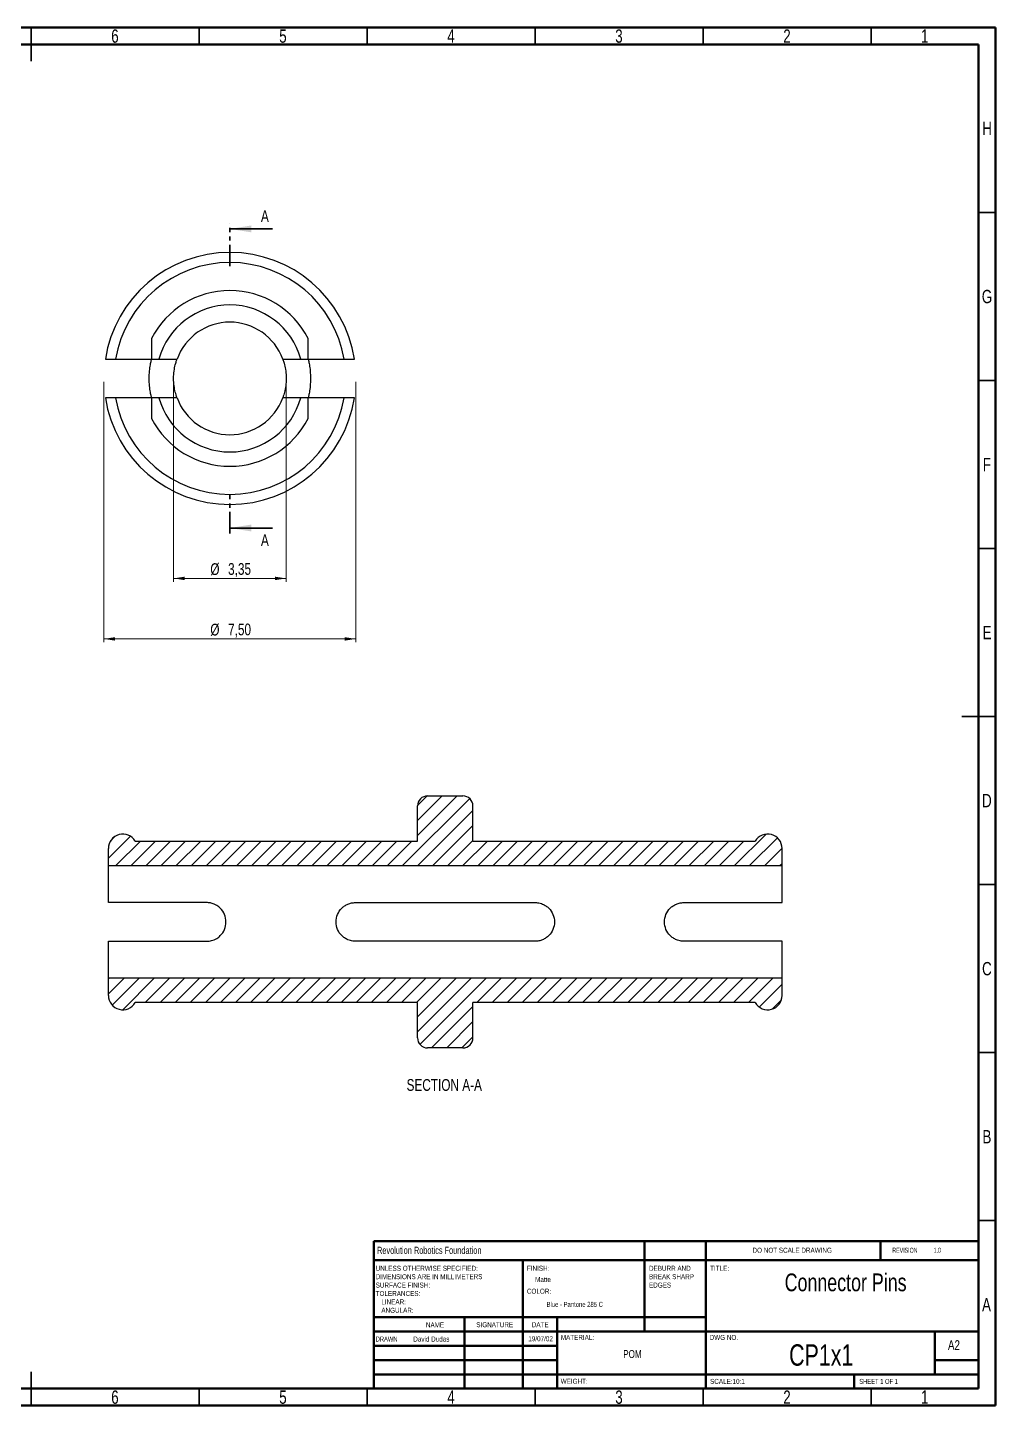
# Model space of a CAD drawing. Header units: millimetres. Extents: x 15 to 589, y 5 to 415.
# Drawn here: x 301 to 589, y 5 to 415 of the extents above; entities that cross this region are included whole.
import ezdxf

# ---------------------------------------------------------------- set-up
doc = ezdxf.new("R2010")
doc.units = ezdxf.units.MM
doc.linetypes.add('PHANTOM', pattern=[12.7, 6.35, -1.27, 1.27, -1.27, 1.27, -1.27])
doc.styles.add('SLDTEXTSTYLE0', font='TXT', dxfattribs={"width": 0.75})
doc.styles.add('SLDTEXTSTYLE1', font='TXT', dxfattribs={"width": 0.686449})
doc.styles.add('SLDTEXTSTYLE2', font='TXT', dxfattribs={"width": 0.625})
doc.styles.add('SLDTEXTSTYLE3', font='TXT', dxfattribs={"width": 0.6875})
doc.styles.add('SLDTEXTSTYLE4', font='TXT', dxfattribs={"width": 0.7})
doc.dimstyles.new('SLDDIMSTYLE0', dxfattribs={"dimtxt": 3.5, "dimasz": 3.302, "dimexe": 0, "dimexo": 0.0625, "dimgap": 0.875, "dimtad": 1, "dimlfac": 0.1, "dimrnd": 1e-09, "dimzin": 12, "dimdsep": 46, "dimtxsty": 'SLDTEXTSTYLE0', "dimsah": 1, "dimcen": 0.09, "dimadec": 0, "dimazin": 3, "dimtfac": 1, "dimtofl": 0, "dimtmove": 0, "dimatfit": 3, "dimfxl": 0, "dimfrac": 2, "dimtolj": 1, "dimtzin": 12, "dimarcsym": 0})

# ---------------------------------------------------------------- blocks, each defined once
blk = doc.blocks.new('SW_NOTE_0_1')
at = {"color": 0, "linetype": 'Continuous', "lineweight": 0, "char_height": 1.5, "attachment_point": 1, "style": 'SLDTEXTSTYLE0'}
for s, insert in [('UNLESS OTHERWISE SPECIFIED:', (0, 1.93)), ('SURFACE FINISH:', (0, -3.07)), ('DIMENSIONS ARE IN MILLIMETERS', (0, -0.57)), ('TOLERANCES:', (0, -5.57)), ('LINEAR:', (1.69, -8.07)), ('ANGULAR:', (1.69, -10.57))]:
    blk.add_mtext(s, dxfattribs=dict(at, insert=insert))
blk = doc.blocks.new('SW_NOTE_0_2')
at = {"color": 0, "linetype": 'Continuous', "lineweight": 0, "char_height": 1.5, "attachment_point": 1, "style": 'SLDTEXTSTYLE0'}
for s, insert in [('DEBURR AND', (0, 1.93)), ('BREAK SHARP', (0, -0.57)), ('EDGES', (0, -3.07))]:
    blk.add_mtext(s, dxfattribs=dict(at, insert=insert))
blk = doc.blocks.new('_D_13')
at = {"color": 7, "linetype": 'Continuous', "lineweight": 0}
for p, q in [((344.42, 309.59), (344.42, 250.09)), ((377.92, 309.59), (377.92, 250.09)), ((344.42, 251.09), (377.92, 251.09))]:
    blk.add_line(p, q, dxfattribs=at)
at = {"color": 7, "linetype": 'Continuous', "lineweight": 18}
for points in [[(344.42, 251.09), (347.72, 250.58), (347.72, 251.6)], [(377.92, 251.09), (374.61, 251.6), (374.61, 250.58)]]:
    blk.add_solid(points, dxfattribs=at)
at = {"color": 7, "linetype": 'Continuous', "lineweight": 18, "char_height": 3.5, "attachment_point": 1, "style": 'SLDTEXTSTYLE0'}
for s, insert in [('%%c', (355.35, 255.6)), ('3,35', (360.63, 255.65))]:
    blk.add_mtext(s, dxfattribs=dict(at, insert=insert))
blk = doc.blocks.new('_D_14')
at = {"color": 7, "linetype": 'Continuous', "lineweight": 0}
for p, q in [((323.67, 309.59), (323.67, 232.09)), ((398.67, 309.59), (398.67, 232.09)), ((323.67, 233.09), (398.67, 233.09))]:
    blk.add_line(p, q, dxfattribs=at)
at = {"color": 7, "linetype": 'Continuous', "lineweight": 18}
for points in [[(323.67, 233.09), (326.97, 232.58), (326.97, 233.6)], [(398.67, 233.09), (395.36, 233.6), (395.36, 232.58)]]:
    blk.add_solid(points, dxfattribs=at)
at = {"color": 7, "linetype": 'Continuous', "lineweight": 18, "char_height": 3.5, "attachment_point": 1, "style": 'SLDTEXTSTYLE0'}
for s, insert in [('%%c', (355.35, 237.6)), ('7,50', (360.63, 237.65))]:
    blk.add_mtext(s, dxfattribs=dict(at, insert=insert))

msp = doc.modelspace()

# ---------------------------------------------------------------- hatches: boundary and pattern name
at = {"linetype": 'Continuous', "lineweight": 18}
h = msp.add_hatch(dxfattribs=at)
h.set_pattern_fill('ANSI31', style=0)
edge = h.paths.add_edge_path(flags=0)
edge.add_arc((420.008, 183.374), 3, 90, 180)
edge.add_line((417.008, 183.374), (417.008, 172.874))
edge.add_line((417.008, 172.874), (333.008, 172.874))
edge.add_arc((329.293, 170.739), 4.285, 29.8831, 180)
edge.add_line((325.008, 170.739), (325.008, 165.624))
edge.add_line((325.008, 165.624), (525.508, 165.624))
edge.add_line((525.508, 165.624), (525.508, 170.739))
edge.add_arc((521.224, 170.739), 4.285, 0, 150.1169)
edge.add_line((517.508, 172.874), (433.508, 172.874))
edge.add_line((433.508, 172.874), (433.508, 183.374))
edge.add_arc((430.508, 183.374), 3, 0, 90)
edge.add_line((430.508, 186.374), (420.008, 186.374))
h = msp.add_hatch(dxfattribs=at)
h.set_pattern_fill('ANSI31', style=0)
edge = h.paths.add_edge_path(flags=0)
edge.add_arc((430.508, 114.374), 3, 270, 360)
edge.add_line((433.508, 114.374), (433.508, 124.874))
edge.add_line((433.508, 124.874), (517.508, 124.874))
edge.add_arc((521.224, 127.009), 4.285, 209.8831, 360)
edge.add_line((525.508, 127.009), (525.508, 132.124))
edge.add_line((525.508, 132.124), (325.008, 132.124))
edge.add_line((325.008, 132.124), (325.008, 127.009))
edge.add_arc((329.293, 127.009), 4.285, 180, 330.1169)
edge.add_line((333.008, 124.874), (417.008, 124.874))
edge.add_line((417.008, 124.874), (417.008, 114.374))
edge.add_arc((420.008, 114.374), 3, 180, 270)
edge.add_line((420.008, 111.374), (430.508, 111.374))

# ---------------------------------------------------------------- linework, layer by layer
at = {"color": 7, "linetype": 'Continuous', "lineweight": 70}
for p, q in [((15, 415), (589, 415)), ((589, 415), (589, 5)), ((20, 410), (584, 410)), ((584, 410), (584, 10)), ((584, 10), (20, 10)), ((589, 5), (15, 5))]:
    msp.add_line(p, q, dxfattribs=at)
at = {"color": 7, "linetype": 'Continuous', "lineweight": 35}
for p, q in [((302, 415), (302, 405)), ((302, 410), (302, 415)), ((352, 410), (352, 415)), ((402, 410), (402, 415)), ((452, 410), (452, 415)), ((502, 410), (502, 415)), ((552, 410), (552, 415)), ((584, 360), (589, 360)), ((373.866, 355.089), (361.166, 355.089)), ((584, 310), (589, 310)), ((373.866, 266.089), (361.166, 266.089)), ((584, 260), (589, 260)), ((589, 210), (579, 210)), ((584, 210), (589, 210)), ((584, 160), (589, 160)), ((584, 110), (589, 110)), ((584, 60), (589, 60)), ((302, 5), (302, 15)), ((302, 10), (302, 5)), ((352, 10), (352, 5)), ((402, 10), (402, 5)), ((452, 10), (452, 5)), ((502, 10), (502, 5)), ((552, 10), (552, 5))]:
    msp.add_line(p, q, dxfattribs=at)
at = {"color": 7, "linetype": 'PHANTOM', "lineweight": 35}
for p, q in [((361.166, 343.977), (361.166, 356.677)), ((361.166, 264.501), (361.166, 277.208))]:
    msp.add_line(p, q, dxfattribs=at)
at = {"color": 7, "linetype": 'Continuous', "lineweight": 25}
for p, q in [((327.148, 316.339), (337.865, 316.339)), ((340.07, 316.339), (345.434, 316.339)), ((376.898, 316.339), (382.261, 316.339)), ((384.467, 316.339), (395.183, 316.339)), ((337.865, 304.839), (327.148, 304.839)), ((345.434, 304.839), (340.07, 304.839)), ((382.261, 304.839), (376.898, 304.839)), ((395.183, 304.839), (384.467, 304.839)), ((420.008, 186.374), (430.508, 186.374)), ((417.008, 172.874), (417.008, 183.374)), ((433.508, 172.874), (433.508, 183.374)), ((333.008, 172.874), (417.008, 172.874)), ((433.508, 172.874), (517.508, 172.874)), ((325.008, 165.624), (325.008, 170.739)), ((525.508, 165.624), (525.508, 170.739)), ((325.008, 165.624), (525.508, 165.624)), ((325.008, 154.624), (325.008, 165.624)), ((525.508, 154.624), (525.508, 165.624)), ((354.258, 154.624), (325.008, 154.624)), ((398.508, 154.624), (452.008, 154.624)), ((496.258, 154.624), (525.508, 154.624)), ((325.008, 143.124), (354.258, 143.124)), ((325.008, 132.124), (325.008, 143.124)), ((452.008, 143.124), (398.508, 143.124)), ((525.508, 143.124), (496.258, 143.124)), ((525.508, 132.124), (525.508, 143.124)), ((525.508, 132.124), (325.008, 132.124)), ((325.008, 127.009), (325.008, 132.124)), ((525.508, 127.009), (525.508, 132.124)), ((417.008, 124.874), (333.008, 124.874)), ((417.008, 114.374), (417.008, 124.874)), ((517.508, 124.874), (433.508, 124.874)), ((433.508, 114.374), (433.508, 124.874)), ((430.508, 111.374), (420.008, 111.374))]:
    msp.add_line(p, q, dxfattribs=at)
at = {"color": 7, "linetype": 'Continuous', "lineweight": 50}
for p, q in [((404, 53.839), (403.976, 10)), ((404, 53.839), (584, 53.839)), ((484.6, 53.839), (484.585, 26.956)), ((502.8, 53.839), (502.776, 9.946)), ((554.797, 48.226), (554.8, 53.839)), ((583.997, 48.226), (403.997, 48.226)), ((448.396, 48.226), (448.375, 9.976)), ((502.8, 31.25), (404, 31.25)), ((430.991, 31.25), (430.991, 10)), ((458.6, 10), (458.6, 31.25)), ((458.6, 27), (404, 27)), ((458.6, 27), (584, 27)), ((571, 14.25), (571, 27)), ((458.6, 22.75), (404, 22.75)), ((458.6, 18.5), (404, 18.5)), ((584, 18.5), (571, 18.5)), ((404, 14.25), (584, 14.25)), ((547, 10), (547, 14.25))]:
    msp.add_line(p, q, dxfattribs=at)
at = {"color": 7, "linetype": 'Continuous', "lineweight": 25}
for centre, radius, start, end in [((361.166, 310.589), 37.5, 8.82015, 171.17985), ((361.166, 310.589), 34.5, 9.59407, 170.40593), ((361.166, 310.589), 26.15, 26.9931, 153.00543), ((361.166, 310.589), 21.865, 15.24669, 164.75331), ((361.166, 310.589), 16.75, 90, 159.92295), ((361.166, 310.589), 16.75, 20.07705, 90), ((361.166, 310.589), 37.5, 188.82015, 351.17985), ((361.166, 310.589), 34.5, 189.59407, 350.40593), ((361.166, 310.589), 21.865, 195.24669, 344.75331), ((361.166, 310.589), 16.75, 200.07705, 339.92295), ((361.166, 310.589), 26.15, 206.99311, 333.00813), ((420.008, 183.374), 3, 90, 180), ((430.508, 183.374), 3, 0, 90), ((329.293, 170.739), 4.285, 29.8831, 180), ((521.224, 170.739), 4.285, 0, 150.1169), ((329.293, 127.009), 4.285, 180, 330.1169), ((521.224, 127.009), 4.285, 209.8831, 0), ((420.008, 114.374), 3, 180, 270), ((430.508, 114.374), 3, 270, 0)]:
    msp.add_arc(centre, radius, start, end, dxfattribs=at)
for points, knots in [([(337.865, 322.458), (337.865, 322.458), (337.865, 322.476), (337.865, 322.415), (337.864, 322.285), (337.863, 322.099), (337.863, 321.895), (337.864, 321.604), (337.865, 321.195), (337.863, 320.647), (337.864, 319.705), (337.868, 318.261), (337.866, 317.005), (337.865, 316.339)], [0, 0, 0, 0, 0.0004587, 0.0583598, 0.118315, 0.1605244, 0.2051071, 0.2524821, 0.3283562, 0.4123078, 0.5050102, 0.7377945, 1, 1, 1, 1]), ([(384.467, 316.339), (384.466, 316.682), (384.466, 317.348), (384.464, 318.308), (384.465, 319.199), (384.468, 319.98), (384.468, 320.647), (384.466, 321.195), (384.468, 321.773), (384.468, 322.201), (384.467, 322.428), (384.467, 322.448), (384.467, 322.458)], [0, 0, 0, 0, 0.13510704, 0.26249834, 0.38255573, 0.49574039, 0.58847218, 0.67249818, 0.74848981, 0.88211533, 0.94213874, 1, 1, 1, 1]), ([(324.109, 316.339), (324.116, 316.339), (324.13, 316.339), (324.243, 316.339), (324.424, 316.339), (324.678, 316.339), (325.124, 316.339), (325.924, 316.341), (326.716, 316.34), (327.148, 316.339)], [0, 0, 0, 0, 0.0977135, 0.1966303, 0.2968041, 0.398284, 0.5011137, 0.7277386, 1, 1, 1, 1]), ([(337.865, 304.839), (337.862, 304.848), (337.858, 304.867), (337.82, 305.02), (337.754, 305.303), (337.65, 305.778), (337.467, 306.732), (337.241, 308.324), (337.128, 310.589), (337.241, 312.854), (337.467, 314.445), (337.65, 315.401), (337.766, 315.931), (337.849, 316.276), (337.859, 316.318), (337.865, 316.339)], [0, 0, 0, 0, 0.0418561, 0.0833853, 0.1253478, 0.1878592, 0.250712, 0.3754632, 0.5000585, 0.6246537, 0.7494049, 0.8122294, 0.8747691, 0.9374303, 1, 1, 1, 1]), ([(337.865, 316.339), (338.026, 316.339), (338.354, 316.339), (338.893, 316.34), (339.469, 316.339), (339.867, 316.339), (340.07, 316.339)], [0, 0, 0, 0, 0.2356233, 0.4808643, 0.7356797, 1, 1, 1, 1]), ([(345.434, 304.839), (345.43, 304.848), (345.423, 304.866), (345.369, 305.016), (345.279, 305.279), (345.124, 305.743), (344.864, 306.675), (344.523, 308.315), (344.362, 310.589), (344.523, 312.863), (344.864, 314.502), (345.124, 315.436), (345.298, 315.954), (345.409, 316.277), (345.426, 316.319), (345.434, 316.339)], [0, 0, 0, 0, 0.0399697, 0.081704, 0.1252782, 0.1768409, 0.2507, 0.3755406, 0.500062, 0.6245833, 0.7494239, 0.8232653, 0.8748458, 0.9394342, 1, 1, 1, 1]), ([(376.898, 316.339), (376.901, 316.33), (376.908, 316.312), (376.963, 316.162), (377.052, 315.899), (377.207, 315.435), (377.467, 314.503), (377.808, 312.863), (377.969, 310.589), (377.808, 308.315), (377.467, 306.676), (377.207, 305.742), (377.034, 305.224), (376.922, 304.902), (376.906, 304.859), (376.898, 304.839)], [0, 0, 0, 0, 0.0399697, 0.081704, 0.1252782, 0.1768409, 0.2507, 0.3755406, 0.500062, 0.6245833, 0.7494239, 0.8232653, 0.8748458, 0.9394342, 1, 1, 1, 1]), ([(382.261, 316.339), (382.464, 316.339), (382.863, 316.339), (383.439, 316.34), (383.977, 316.339), (384.306, 316.339), (384.467, 316.339)], [0, 0, 0, 0, 0.2643203, 0.5191357, 0.7643767, 1, 1, 1, 1]), ([(384.467, 316.339), (384.469, 316.33), (384.474, 316.311), (384.511, 316.158), (384.577, 315.875), (384.681, 315.401), (384.864, 314.446), (385.091, 312.854), (385.203, 310.589), (385.091, 308.324), (384.864, 306.733), (384.681, 305.777), (384.565, 305.247), (384.482, 304.902), (384.472, 304.86), (384.467, 304.839)], [0, 0, 0, 0, 0.04185608, 0.08338532, 0.12534784, 0.18785925, 0.25071204, 0.37546321, 0.50005848, 0.62465374, 0.74940491, 0.81222945, 0.87476908, 0.93743033, 1, 1, 1, 1]), ([(395.183, 316.339), (395.365, 316.339), (395.716, 316.34), (396.21, 316.34), (396.645, 316.34), (397.016, 316.34), (397.531, 316.339), (398.087, 316.34), (398.178, 316.339), (398.222, 316.339)], [0, 0, 0, 0, 0.1151256, 0.2228567, 0.3231838, 0.4161034, 0.5016193, 0.754731, 1, 1, 1, 1]), ([(327.148, 304.839), (326.967, 304.839), (326.615, 304.839), (326.121, 304.838), (325.686, 304.838), (325.315, 304.839), (324.8, 304.839), (324.244, 304.839), (324.154, 304.839), (324.109, 304.839)], [0, 0, 0, 0, 0.1151256, 0.2228567, 0.3231838, 0.4161034, 0.5016193, 0.754731, 1, 1, 1, 1]), ([(337.865, 304.839), (337.865, 304.496), (337.866, 303.83), (337.867, 302.87), (337.866, 301.98), (337.863, 301.198), (337.863, 300.531), (337.865, 299.983), (337.863, 299.405), (337.863, 298.978), (337.865, 298.751), (337.865, 298.73), (337.865, 298.72)], [0, 0, 0, 0, 0.13515971, 0.26260067, 0.38270486, 0.49593364, 0.58870158, 0.67276033, 0.74878159, 0.88245921, 0.94250601, 1, 1, 1, 1]), ([(340.07, 304.839), (339.867, 304.839), (339.469, 304.839), (338.893, 304.839), (338.354, 304.839), (338.026, 304.839), (337.865, 304.839)], [0, 0, 0, 0, 0.2643203, 0.51913568, 0.76437667, 1, 1, 1, 1]), ([(384.467, 304.839), (384.306, 304.839), (383.977, 304.839), (383.439, 304.839), (382.863, 304.839), (382.464, 304.839), (382.261, 304.839)], [0, 0, 0, 0, 0.2356233, 0.4808643, 0.7356797, 1, 1, 1, 1]), ([(384.467, 298.72), (384.467, 298.72), (384.467, 298.703), (384.467, 298.763), (384.467, 298.893), (384.468, 299.079), (384.468, 299.283), (384.467, 299.574), (384.466, 299.983), (384.468, 300.531), (384.468, 301.473), (384.463, 302.917), (384.465, 304.174), (384.467, 304.839)], [0, 0, 0, 0, 0.0004015, 0.058306, 0.1182646, 0.1604764, 0.2050617, 0.2524394, 0.3283178, 0.4122742, 0.5049819, 0.7377795, 1, 1, 1, 1]), ([(398.222, 304.839), (398.215, 304.839), (398.201, 304.839), (398.088, 304.839), (397.907, 304.839), (397.653, 304.839), (397.208, 304.839), (396.407, 304.837), (395.615, 304.838), (395.183, 304.839)], [0, 0, 0, 0, 0.0977135, 0.1966303, 0.2968041, 0.398284, 0.5011137, 0.7277386, 1, 1, 1, 1]), ([(354.258, 143.124), (354.5, 143.133), (354.994, 143.151), (355.738, 143.301), (356.52, 143.563), (357.421, 144.028), (358.599, 144.96), (359.703, 146.6), (360.161, 148.874), (359.703, 151.148), (358.599, 152.787), (357.421, 153.721), (356.408, 154.239), (355.382, 154.561), (354.625, 154.603), (354.258, 154.624)], [0, 0, 0, 0, 0.0399697, 0.081704, 0.1252782, 0.1768409, 0.2507, 0.3755406, 0.500062, 0.6245833, 0.7494239, 0.8232653, 0.8748458, 0.9394342, 1, 1, 1, 1]), ([(398.508, 143.124), (398.256, 143.133), (397.753, 143.152), (397.01, 143.306), (396.178, 143.589), (395.288, 144.064), (394.133, 145.015), (393.063, 146.6), (392.606, 148.874), (393.063, 151.148), (394.133, 152.732), (395.288, 153.685), (396.287, 154.214), (397.373, 154.56), (398.131, 154.603), (398.508, 154.624)], [0, 0, 0, 0, 0.041699, 0.083191, 0.1252785, 0.1876587, 0.250722, 0.3755515, 0.5000617, 0.6245719, 0.7494014, 0.8124365, 0.8748449, 0.9376278, 1, 1, 1, 1]), ([(452.008, 154.624), (452.261, 154.614), (452.764, 154.596), (453.507, 154.442), (454.339, 154.159), (455.228, 153.684), (456.384, 152.733), (457.454, 151.148), (457.911, 148.874), (457.454, 146.6), (456.384, 145.016), (455.228, 144.063), (454.229, 143.534), (453.144, 143.187), (452.386, 143.145), (452.008, 143.124)], [0, 0, 0, 0, 0.04169896, 0.08319103, 0.12527851, 0.18765872, 0.25072202, 0.3755515, 0.50006171, 0.62457192, 0.7494014, 0.81243647, 0.87484487, 0.93762776, 1, 1, 1, 1]), ([(496.258, 143.124), (496.006, 143.133), (495.503, 143.152), (494.76, 143.306), (493.928, 143.589), (493.038, 144.064), (491.883, 145.015), (490.813, 146.6), (490.356, 148.874), (490.813, 151.148), (491.883, 152.732), (493.038, 153.685), (494.037, 154.214), (495.123, 154.56), (495.881, 154.603), (496.258, 154.624)], [0, 0, 0, 0, 0.041699, 0.083191, 0.1252785, 0.1876587, 0.250722, 0.3755515, 0.5000617, 0.6245719, 0.7494014, 0.8124365, 0.8748449, 0.9376278, 1, 1, 1, 1])]:
    msp.add_open_spline(points, degree=3, knots=knots, dxfattribs=at)
at = {"color": 7, "linetype": 'Continuous', "lineweight": 35}
for points in [[(361.166, 355.089), (367.516, 354.073), (367.516, 356.105)], [(361.166, 266.089), (367.516, 265.073), (367.516, 267.105)]]:
    msp.add_solid(points, dxfattribs=at)

# ---------------------------------------------------------------- block references
at = {"color": 7, "linetype": 'Continuous', "lineweight": 0}
for name, p in [('SW_NOTE_0_1', (404.554, 44.632)), ('SW_NOTE_0_2', (485.894, 44.632))]:
    msp.add_blockref(name, p, dxfattribs=at)

# ---------------------------------------------------------------- texts
for s, insert, char_height, attachment_point, style in [('6', (326.96, 414.452), 3.969, 2, 'SLDTEXTSTYLE0'), ('5', (376.96, 414.452), 3.969, 2, 'SLDTEXTSTYLE0'), ('4', (426.96, 414.452), 3.969, 2, 'SLDTEXTSTYLE0'), ('3', (476.96, 414.452), 3.969, 2, 'SLDTEXTSTYLE0'), ('2', (526.96, 414.452), 3.969, 2, 'SLDTEXTSTYLE0'), ('1', (567.96, 414.452), 3.969, 2, 'SLDTEXTSTYLE0'), ('H', (586.49, 386.952), 3.969, 2, 'SLDTEXTSTYLE0'), ('G', (586.487, 336.952), 3.969, 2, 'SLDTEXTSTYLE0'), ('F', (586.458, 286.952), 3.969, 2, 'SLDTEXTSTYLE0'), ('E', (586.508, 236.952), 3.969, 2, 'SLDTEXTSTYLE0'), ('D', (586.453, 186.952), 3.969, 2, 'SLDTEXTSTYLE0'), ('C', (586.459, 136.952), 3.969, 2, 'SLDTEXTSTYLE0'), ('SECTION A-A', (424.965, 102.11), 3.5, 2, 'SLDTEXTSTYLE0'), ('B', (586.471, 86.952), 3.969, 2, 'SLDTEXTSTYLE0'), ('Revolution Robotics Foundation', (404.963, 52.212), 2.11667, 1, 'SLDTEXTSTYLE0'), ('DO NOT SCALE DRAWING', (516.715, 51.937), 1.5, 1, 'SLDTEXTSTYLE0'), ('REVISION           1.0', (558.327, 51.937), 1.5, 1, 'SLDTEXTSTYLE2'), ('FINISH:', (449.564, 46.566), 1.5, 1, 'SLDTEXTSTYLE0'), ('TITLE:', (504.09, 46.576), 1.5, 1, 'SLDTEXTSTYLE0'), ('Matte', (452.005, 43.238), 1.4986, 1, 'SLDTEXTSTYLE0'), ('Connector Pins', (544.41, 44.266), 5.29167, 2, 'SLDTEXTSTYLE0'), ('COLOR:', (449.564, 39.742), 1.5, 1, 'SLDTEXTSTYLE0'), ('A', (586.34, 36.952), 3.969, 2, 'SLDTEXTSTYLE0'), ('Blue - Pantone 285 C', (463.799, 35.826), 1.4986, 2, 'SLDTEXTSTYLE4'), ('NAME', (419.506, 29.716), 1.5, 1, 'SLDTEXTSTYLE0'), ('SIGNATURE', (434.494, 29.776), 1.5, 1, 'SLDTEXTSTYLE0'), ('DATE', (451.008, 29.776), 1.5, 1, 'SLDTEXTSTYLE0'), ('DRAWN', (404.554, 25.505), 1.5, 1, 'SLDTEXTSTYLE1'), ('David Dudas', (421.125, 25.503), 1.4986, 2, 'SLDTEXTSTYLE0'), ('19/07/02', (453.647, 25.603), 1.4986, 2, 'SLDTEXTSTYLE0'), ('MATERIAL:', (459.646, 25.986), 1.5, 1, 'SLDTEXTSTYLE0'), ('DWG NO.', (503.953, 25.986), 1.5, 1, 'SLDTEXTSTYLE0'), ('POM', (480.966, 21.486), 2.3813, 2, 'SLDTEXTSTYLE0'), ('CP1x1', (537.153, 23.181), 6.35, 2, 'SLDTEXTSTYLE0'), ('A2', (574.871, 24.406), 2.9104, 1, 'SLDTEXTSTYLE0'), ('WEIGHT:', (459.618, 12.949), 1.4986, 1, 'SLDTEXTSTYLE0'), ('SCALE:10:1', (504.074, 12.9), 1.5, 1, 'SLDTEXTSTYLE0'), ('SHEET 1 OF 1', (548.478, 12.9), 1.5, 1, 'SLDTEXTSTYLE3'), ('6', (326.96, 9.452), 3.969, 2, 'SLDTEXTSTYLE0'), ('5', (376.96, 9.452), 3.969, 2, 'SLDTEXTSTYLE0'), ('4', (426.96, 9.452), 3.969, 2, 'SLDTEXTSTYLE0'), ('3', (476.96, 9.452), 3.969, 2, 'SLDTEXTSTYLE0'), ('2', (526.96, 9.452), 3.969, 2, 'SLDTEXTSTYLE0'), ('1', (567.96, 9.452), 3.969, 2, 'SLDTEXTSTYLE0')]:
    msp.add_mtext(s, dxfattribs=dict(at, insert=insert, char_height=char_height, attachment_point=attachment_point, style=style))
at = {"color": 7, "linetype": 'Continuous', "char_height": 3.5, "attachment_point": 1, "style": 'SLDTEXTSTYLE0'}
for insert in [(370.412, 360.647), (370.412, 264.238)]:
    msp.add_mtext('A', dxfattribs=dict(at, insert=insert))

# ---------------------------------------------------------------- dimensions: what is measured, and where the dimension line sits
at = {"color": 7, "linetype": 'Continuous', "lineweight": 18}
for base, p1, p2, picture, middle in [((398.666, 233.089), (323.666, 310.589), (398.666, 310.589), '_D_14', (362.515, 233.089)), ((377.916, 251.089), (344.416, 310.589), (377.916, 310.589), '_D_13', (362.515, 251.089))]:
    dim = msp.add_linear_dim(base=base, p1=p1, p2=p2, text='%%c<>', dimstyle='SLDDIMSTYLE0', dxfattribs=at)
    dim.commit()
    dim.dimension.update_dxf_attribs({"geometry": picture, "text_midpoint": middle, "dimtype": 160})

doc.saveas('drawing.dxf')
